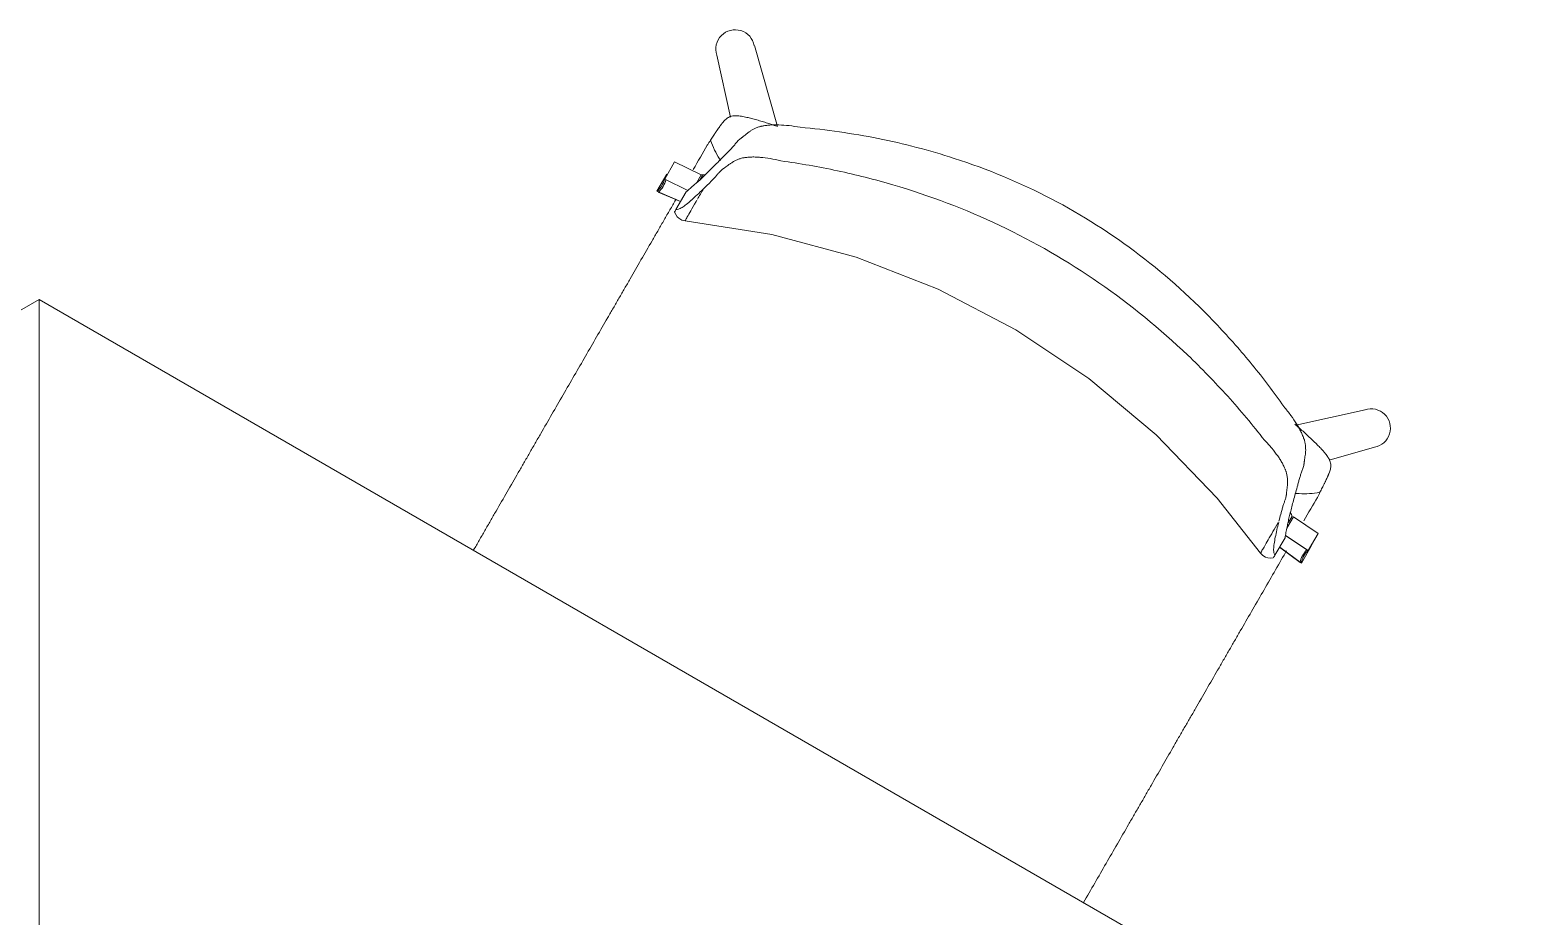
# Model space of a CAD drawing. Header units: millimetres. Extents: x 79795 to 317870, y -36033 to 97293.
# Drawn here: x 214522 to 215524, y 20067 to 20664 of the extents above; entities that cross this region are included whole.
import ezdxf

# ---------------------------------------------------------------- set-up
doc = ezdxf.new("R2010")
doc.units = ezdxf.units.MM
doc.header["$MEASUREMENT"] = 0
doc.layers.add('I-FURN', color=8, linetype='CONTINUOUS', lineweight=9)

msp = doc.modelspace()

# ---------------------------------------------------------------- linework, layer by layer
at = {"layer": 'I-FURN'}
for p, q in [((215025.5, 20598.7), (215010, 20653.2)), ((214984.7, 20646.8), (214994, 20605)), ((214949.6, 20563.3), (214956.2, 20574.9)), ((214956.2, 20574.9), (214974.1, 20566.1)), ((214951.1, 20566.6), (214944.4, 20555.1)), ((214965.2, 20555.7), (214949.6, 20563.3)), ((214974.1, 20566.1), (214971.2, 20561)), ((214975, 20565.7), (214973.5, 20563)), ((214944.4, 20555.1), (214960.3, 20548.3)), ((214945.3, 20554.6), (214960.3, 20548.2)), ((214957.2, 20542.9), (214964, 20554.7)), ((214956.2, 20541.1), (214957, 20539.4)), ((214957, 20539.4), (214958.1, 20537.9)), ((214958.1, 20537.9), (214959.2, 20536.9)), ((214959.2, 20536.9), (214961.2, 20535.7)), ((214961.2, 20535.7), (214963.3, 20535.2)), ((214963.3, 20535.2), (215021.7, 20526)), ((215021.7, 20526), (215078.7, 20510.6)), ((215078.7, 20510.6), (215133.8, 20489.1)), ((215133.8, 20489.1), (215186.2, 20461.8)), ((214528.1, 20482.2), (213532.2, 19907.2)), ((214528.2, 19372.2), (214528.1, 20482.2)), ((215524.1, 19907.2), (214528.1, 20482.2)), ((214528.1, 20482.2), (214528.2, 19372.2)), ((215186.2, 20461.8), (215235.4, 20429)), ((215235.4, 20429), (215280.8, 20391)), ((215421.5, 20407.9), (215374.9, 20397.5)), ((215280.8, 20391), (215321.8, 20348.4)), ((215397.3, 20373.9), (215427.9, 20382.6)), ((215321.8, 20348.4), (215351.1, 20311.3)), ((215368.8, 20328.1), (215373.3, 20335.7)), ((215370, 20332), (215372.4, 20336.2)), ((215373.3, 20335.7), (215389.8, 20324.6)), ((215360.8, 20309.9), (215367.6, 20321.7)), ((215383.1, 20313), (215367.9, 20323.3)), ((215382.3, 20313.5), (215367.9, 20323.2)), ((215389.8, 20324.6), (215383.1, 20313)), ((215352.6, 20309.8), (215351.1, 20311.3)), ((215354.5, 20308.6), (215352.6, 20309.8)), ((215356, 20308.2), (215354.5, 20308.6)), ((215357.9, 20307.9), (215356, 20308.2)), ((215359.7, 20308.1), (215357.9, 20307.9)), ((215363.9, 20315.3), (215377.7, 20304.9)), ((215364, 20315.4), (215378.6, 20304.5)), ((215378.6, 20304.5), (215385.2, 20316))]:
    msp.add_line(p, q, dxfattribs=at)
for centre, start, end in [((214997.1, 20650.8), 10.4176, 198.0338), ((215425.5, 20395.5), 280.3941, 108.0104)]:
    msp.add_arc(centre, 13.1, start, end, dxfattribs=at)
for centre, start_param, end_param in [((214932.8, 20568), 5.960696, 6.540192), ((214933.7, 20567.5), 5.960696, 6.540192), ((215402.2, 20312.4), 3.380441, 3.464082), ((215394.7, 20301.3), 2.884586, 3.464082), ((215395.5, 20300.9), 2.884586, 3.464082)]:
    msp.add_ellipse(centre, major_axis=(15.1, -8.7), ratio=0.978487, start_param=start_param, end_param=end_param, dxfattribs=at)
for points, knots in [([(214969.7, 20559.7), (214971.2, 20560.9), (214973.8, 20563.2), (214977.5, 20566.8), (214980.5, 20569.8), (214983.7, 20572.9), (214986.9, 20576.2), (214989.9, 20579.2), (214992.3, 20581.6), (214993.9, 20583.2), (214995.1, 20584.5), (214996.2, 20585.8), (214997.3, 20587.1), (214998.5, 20588.5), (214999.4, 20589.5), (215000.3, 20590.3), (215001, 20590.9), (215001.4, 20591.2), (215001.8, 20591.4), (215002.1, 20591.7), (215002.5, 20592), (215003.3, 20592.6), (215004.4, 20593.5), (215005.8, 20594.6), (215007.3, 20595.7), (215009, 20596.7), (215010.8, 20597.7), (215012.5, 20598.3), (215013.9, 20598.7), (215014.6, 20598.9), (215015.2, 20599), (215015.9, 20599.1), (215016.7, 20599.3), (215018.2, 20599.5), (215020.5, 20599.7), (215023.5, 20599.9), (215027.6, 20599.8), (215033.3, 20599.4), (215038.3, 20598.7), (215040.9, 20598.2)], [0, 0, 0, 0, 0.142857, 0.214286, 0.285714, 0.357143, 0.428571, 0.5, 0.535714, 0.571429, 0.589286, 0.607143, 0.642857, 0.660714, 0.678571, 0.696429, 0.705357, 0.709821, 0.714286, 0.71875, 0.723214, 0.732143, 0.75, 0.767857, 0.785714, 0.803571, 0.821429, 0.839286, 0.848214, 0.852679, 0.857143, 0.861607, 0.866071, 0.875, 0.892857, 0.910714, 0.928571, 0.964286, 1, 1, 1, 1]), ([(214980.4, 20589.5), (214981, 20590.4), (214981.9, 20591.8), (214983, 20593.4), (214983.6, 20594.3), (214984.1, 20595), (214984.5, 20595.7), (214985.1, 20596.5), (214985.8, 20597.5), (214986.5, 20598.5), (214987, 20599.2), (214987.3, 20599.7), (214987.6, 20600), (214987.8, 20600.3), (214988.1, 20600.7), (214988.7, 20601.4), (214989.5, 20602.3), (214990.4, 20603.3), (214991.4, 20604.2), (214992.6, 20604.9), (214993.9, 20605.5), (214995.2, 20605.8), (214996.3, 20605.9), (214997.1, 20606), (214997.9, 20606), (214999, 20605.9), (215000.5, 20605.7), (215002.2, 20605.5), (215004.1, 20605.1), (215005.8, 20604.7), (215007.4, 20604.3), (215009, 20603.9), (215010.7, 20603.4), (215012.5, 20602.9), (215014.9, 20602.2), (215019.3, 20600.9), (215022.9, 20599.7), (215025.2, 20598.9)], [0, 0, 0, 0, 0.0625, 0.09375, 0.109375, 0.125, 0.140625, 0.15625, 0.1875, 0.21875, 0.234375, 0.242188, 0.25, 0.257812, 0.265625, 0.28125, 0.3125, 0.34375, 0.375, 0.40625, 0.4375, 0.46875, 0.484375, 0.5, 0.515625, 0.53125, 0.5625, 0.59375, 0.625, 0.65625, 0.6875, 0.71875, 0.75, 0.78125, 0.8125, 0.875, 1, 1, 1, 1]), ([(215040.9, 20598.2), (215058.6, 20596.6), (215093.6, 20591.6), (215150.8, 20576.8), (215210.9, 20551.9), (215270.8, 20513.7), (215314.6, 20474), (215345.8, 20438.5), (215360, 20419.7), (215366.8, 20410)], [-1, -1, -1, -1, -0.863636, -0.727273, -0.545455, -0.363636, -0.181818, -0.090909, 0, 0, 0, 0]), ([(214980.4, 20589.5), (214981.3, 20587.2), (214983.1, 20582.8), (214985.6, 20578.4), (214987, 20576.3), (214987.2, 20575.9)], [0, 0, 0, 0, 0.02777778, 0.05555556, 0.06066679, 0.06066679, 0.06066679, 0.06066679]), ([(215027.9, 20575.6), (215025.4, 20576.2), (215020.6, 20577.2), (215015.2, 20577.9), (215011.2, 20578.2), (215008.3, 20578.2), (215006.1, 20578.1), (215004.6, 20577.9), (215003.8, 20577.8), (215003.2, 20577.7), (215002.6, 20577.6), (215001.8, 20577.5), (215000.5, 20577.1), (214998.8, 20576.5), (214996.9, 20575.6), (214995.2, 20574.6), (214993.6, 20573.6), (214992.2, 20572.5), (214991.1, 20571.7), (214990.3, 20571.1), (214989.9, 20570.8), (214989.5, 20570.6), (214989.2, 20570.4), (214988.8, 20570.1), (214988.2, 20569.6), (214987.4, 20568.9), (214986.5, 20568), (214985.5, 20566.9), (214984.6, 20565.7), (214983.6, 20564.6), (214982.8, 20563.7), (214981.9, 20562.8), (214980.7, 20561.7), (214978.7, 20559.6), (214976.9, 20557.9), (214975.8, 20556.8)], [0, 0, 0, 0, 0.0625, 0.125, 0.15625, 0.1875, 0.21875, 0.234375, 0.242188, 0.25, 0.257812, 0.265625, 0.28125, 0.3125, 0.34375, 0.375, 0.40625, 0.4375, 0.46875, 0.484375, 0.492188, 0.5, 0.507812, 0.515625, 0.53125, 0.5625, 0.59375, 0.625, 0.6875, 0.71875, 0.75, 0.78125, 0.8125, 0.875, 1, 1, 1, 1]), ([(215353.7, 20387.4), (215345.8, 20397.6), (215329.3, 20417.3), (215293.4, 20454.3), (215243.4, 20495.1), (215176.3, 20533.9), (215116, 20556.8), (215066, 20569.4), (215040.7, 20573.8), (215027.9, 20575.6)], [-1, -1, -1, -1, -0.9, -0.8, -0.6, -0.4, -0.2, -0.1, 0, 0, 0, 0]), ([(214976.9, 20566.3), (214976.4, 20566.3), (214975.5, 20566.2), (214974.6, 20566.1), (214974.1, 20566.1)], [-0.5281276, -0.5281276, -0.5281276, -0.5281276, -0.3333333, -0.1258677, -0.1258677, -0.1258677, -0.1258677]), ([(214820.6, 20313), (214820.7, 20313.2), (214822, 20315.4), (214824.6, 20319.9), (214828.4, 20326.5), (214832.2, 20333.1), (214837.2, 20341.8), (214843.5, 20352.6), (214849.7, 20363.4), (214854.7, 20372.1), (214858.5, 20378.7), (214862.3, 20385.3), (214867.4, 20394.1), (214873.6, 20404.9), (214881.1, 20417.9), (214888.7, 20431), (214896.3, 20444.1), (214903.7, 20457), (214909.9, 20467.8), (214915, 20476.5), (214918.8, 20483.1), (214922.6, 20489.6), (214927.5, 20498.2), (214933.6, 20508.8), (214939.8, 20519.5), (214944.9, 20528.3), (214948.7, 20535), (214952.6, 20541.7), (214955.5, 20546.6), (214957, 20549.3), (214957.3, 20549.7)], [-0.7511307, -0.7511307, -0.7511307, -0.7511307, -0.75, -0.7321429, -0.7142857, -0.6964286, -0.6785714, -0.6428571, -0.6071429, -0.5892857, -0.5714286, -0.5535714, -0.5357143, -0.5, -0.4642857, -0.4285714, -0.3928571, -0.3571429, -0.3214286, -0.3035714, -0.2857143, -0.2678571, -0.25, -0.2142857, -0.1785714, -0.1607143, -0.1428571, -0.125, -0.1071429, -0.103619, -0.103619, -0.103619, -0.103619]), ([(214967.4, 20549), (214966.3, 20548), (214964, 20546.1), (214961.2, 20544.1), (214958.8, 20543), (214957.7, 20542.8), (214957.2, 20542.9)], [0.3398173, 0.3398173, 0.3398173, 0.3398173, 0.5, 0.6666667, 0.8333333, 1, 1, 1, 1]), ([(214963.3, 20535.2), (214963.3, 20535.2), (214963.3, 20535.3), (214963.6, 20535.7), (214964.1, 20536.5), (214965, 20538.2), (214967.1, 20541.7), (214969.4, 20545.8), (214971.1, 20548.8), (214971.3, 20549)], [0.3374293, 0.3374293, 0.3374293, 0.3374293, 0.3888889, 0.4444444, 0.5138889, 0.5833333, 0.7222222, 0.8611111, 0.8747472, 0.8747472, 0.8747472, 0.8747472]), ([(215366.8, 20410), (215368.5, 20408), (215371.7, 20404), (215374.9, 20399.3), (215377, 20395.7), (215378.3, 20393.1), (215379.3, 20391), (215379.9, 20389.6), (215380.1, 20388.8), (215380.4, 20388.2), (215380.6, 20387.6), (215380.8, 20386.8), (215381.1, 20385.5), (215381.4, 20383.7), (215381.5, 20381.7), (215381.5, 20379.7), (215381.3, 20377.9), (215381, 20376.1), (215380.8, 20374.7), (215380.7, 20373.7), (215380.6, 20373.2), (215380.5, 20372.8), (215380.5, 20372.4), (215380.4, 20371.8), (215380.3, 20370.9), (215380, 20369.7), (215379.6, 20368.4), (215379.1, 20366.7), (215378.4, 20365.1), (215377.9, 20363.5), (215377.5, 20362.2), (215377.1, 20360.9), (215376.7, 20359.3), (215375.9, 20356.3), (215374.8, 20352.3), (215373.6, 20347.8), (215372.4, 20343.6), (215371.4, 20339.5), (215370.4, 20335.7), (215369.6, 20332.2), (215369.2, 20330.1), (215369, 20329.1)], [0, 0, 0, 0, 0.035714, 0.071429, 0.089286, 0.107143, 0.125, 0.133929, 0.138393, 0.142857, 0.147321, 0.151786, 0.160714, 0.178571, 0.196429, 0.214286, 0.232143, 0.25, 0.267857, 0.276786, 0.28125, 0.285714, 0.290179, 0.294643, 0.303571, 0.321429, 0.339286, 0.357143, 0.392857, 0.410714, 0.428571, 0.446429, 0.464286, 0.5, 0.571429, 0.642857, 0.714286, 0.785714, 0.857143, 0.928571, 1, 1, 1, 1]), ([(215363.5, 20332.9), (215363.9, 20334.5), (215364.5, 20336.8), (215365.3, 20339.6), (215365.7, 20341.2), (215366, 20342.4), (215366.4, 20343.6), (215366.9, 20345), (215367.4, 20346.4), (215367.9, 20347.8), (215368.2, 20349), (215368.4, 20350.1), (215368.5, 20350.9), (215368.6, 20351.4), (215368.6, 20351.7), (215368.6, 20352.1), (215368.7, 20352.7), (215368.8, 20353.6), (215369, 20355), (215369.2, 20356.8), (215369.3, 20358.6), (215369.3, 20360.6), (215369.1, 20362.7), (215368.8, 20364.5), (215368.4, 20365.8), (215368.2, 20366.5), (215368, 20367.1), (215367.7, 20367.7), (215367.4, 20368.4), (215366.8, 20369.8), (215365.8, 20371.8), (215364.4, 20374.3), (215362.1, 20377.6), (215358.8, 20382), (215355.5, 20385.6), (215353.7, 20387.4)], [0, 0, 0, 0, 0.125, 0.1875, 0.21875, 0.25, 0.28125, 0.3125, 0.375, 0.40625, 0.4375, 0.46875, 0.484375, 0.492188, 0.5, 0.507812, 0.515625, 0.53125, 0.5625, 0.59375, 0.625, 0.65625, 0.6875, 0.71875, 0.734375, 0.742188, 0.75, 0.757812, 0.765625, 0.78125, 0.8125, 0.84375, 0.875, 0.9375, 1, 1, 1, 1]), ([(215377, 20395.8), (215378.7, 20394.3), (215381.6, 20391.7), (215384.9, 20388.6), (215386.7, 20386.8), (215388.1, 20385.5), (215389.3, 20384.3), (215390.5, 20383.1), (215391.6, 20382), (215392.9, 20380.6), (215394.1, 20379.2), (215395.2, 20377.8), (215396.1, 20376.7), (215396.7, 20375.7), (215397.1, 20375), (215397.5, 20374.3), (215397.9, 20373.3), (215398.3, 20372), (215398.5, 20370.6), (215398.4, 20369.2), (215398.2, 20367.9), (215397.8, 20366.6), (215397.4, 20365.4), (215397, 20364.6), (215396.8, 20364.1), (215396.7, 20363.8), (215396.5, 20363.4), (215396.3, 20362.9), (215395.9, 20362.1), (215395.4, 20361), (215394.9, 20359.9), (215394.5, 20359), (215394.1, 20358.3), (215393.7, 20357.5), (215393.3, 20356.5), (215392.4, 20354.8), (215391.6, 20353.3), (215391.1, 20352.3)], [0, 0, 0, 0, 0.125, 0.1875, 0.21875, 0.25, 0.28125, 0.3125, 0.34375, 0.375, 0.40625, 0.4375, 0.46875, 0.484375, 0.5, 0.515625, 0.53125, 0.5625, 0.59375, 0.625, 0.65625, 0.6875, 0.71875, 0.734375, 0.742188, 0.75, 0.757812, 0.765625, 0.78125, 0.8125, 0.84375, 0.859375, 0.875, 0.890625, 0.90625, 0.9375, 1, 1, 1, 1]), ([(215374.5, 20351.6), (215375.4, 20351.5), (215378.5, 20351.3), (215384, 20351.3), (215388.7, 20351.9), (215391.1, 20352.3)], [0.93303317, 0.93303317, 0.93303317, 0.93303317, 0.94444444, 0.97222222, 1, 1, 1, 1]), ([(215372.4, 20336.1), (215372.2, 20336.5), (215371.9, 20337.4), (215371.5, 20338.3), (215371.2, 20338.7)], [-0.8810546, -0.8810546, -0.8810546, -0.8810546, -0.6666667, -0.4718724, -0.4718724, -0.4718724, -0.4718724]), ([(215363, 20332), (215361.7, 20329.7), (215359.2, 20325.4), (215356.1, 20320.1), (215353.8, 20316), (215352.4, 20313.7), (215351.7, 20312.5), (215351.4, 20311.8), (215351.1, 20311.4), (215351, 20311.3), (215351.1, 20311.3)], [0.0135413, 0.0135413, 0.0135413, 0.0135413, 0.1111111, 0.2222222, 0.3333333, 0.4444444, 0.5, 0.5555556, 0.6111111, 0.6625707, 0.6625707, 0.6625707, 0.6625707]), ([(215360.8, 20309.9), (215360.5, 20310.3), (215360.1, 20311.3), (215359.8, 20313.9), (215360.2, 20317.5), (215361, 20321.9), (215362, 20326.7), (215362.8, 20330.3), (215363.3, 20331.9)], [0, 0, 0, 0, 0.1666667, 0.3333333, 0.5, 0.6666667, 0.8333333, 0.9738131, 0.9738131, 0.9738131, 0.9738131]), ([(215368.6, 20312.8), (215368.3, 20312.4), (215365.6, 20307.7), (215360.2, 20298.3), (215352.5, 20285), (215344.9, 20271.9), (215338.7, 20261.1), (215333.7, 20252.4), (215329.8, 20245.7), (215326, 20239.1), (215320.9, 20230.3), (215314.7, 20219.5), (215308.5, 20208.8), (215303.5, 20200.1), (215299.7, 20193.6), (215295.9, 20187), (215290.9, 20178.4), (215284.8, 20167.7), (215278.6, 20157), (215273.6, 20148.3), (215269.8, 20141.7), (215265.9, 20135.1), (215260.9, 20126.3), (215254.6, 20115.4), (215247, 20102.3), (215239.4, 20089), (215234.2, 20080.2), (215231.7, 20075.7), (215231.6, 20075.7)], [-0.896036, -0.896036, -0.896036, -0.896036, -0.8928571, -0.8571429, -0.8214286, -0.7857143, -0.75, -0.7321429, -0.7142857, -0.6964286, -0.6785714, -0.6428571, -0.6071429, -0.5892857, -0.5714286, -0.5535714, -0.5357143, -0.5, -0.4642857, -0.4464286, -0.4285714, -0.4107143, -0.3928571, -0.3571429, -0.3214286, -0.2857143, -0.25, -0.2493139, -0.2493139, -0.2493139, -0.2493139])]:
    msp.add_open_spline(points, degree=3, knots=knots, dxfattribs=at)
for points in [[(214978.3, 20586.2), (214978.7, 20586.8), (214979.4, 20587.9), (214980.1, 20588.9), (214980.4, 20589.5)], [(214968.8, 20569.8), (214972.1, 20575.4), (214975.3, 20580.9), (214978.3, 20586.2)], [(214964, 20554.7), (214964.9, 20555.4), (214966.7, 20557), (214968.7, 20558.7), (214969.7, 20559.7)], [(214975.8, 20556.8), (214974.3, 20555.3), (214971.4, 20552.5), (214968.8, 20550.2), (214967.6, 20549.2)], [(214971.7, 20549.8), (214972.9, 20551.8), (214974.3, 20554.2), (214975.8, 20556.8)], [(214957.2, 20542.9), (214956.9, 20542.4), (214956.5, 20541.7), (214956.2, 20541.1), (214956.1, 20541), (214956.4, 20541.4), (214956.6, 20541.8)], [(215377, 20395.8), (215376, 20396.7), (215375.1, 20397.5), (215374.1, 20398.3)], [(215374.2, 20398.2), (215375.1, 20397.4), (215376, 20396.6), (215377, 20395.8)], [(215389.4, 20348.9), (215386.4, 20343.8), (215383.4, 20338.5), (215380.2, 20333)], [(215391.1, 20352.3), (215390.9, 20351.8), (215390.3, 20350.6), (215389.7, 20349.5), (215389.4, 20348.9)], [(215369, 20329.1), (215368.7, 20327.7), (215368.2, 20325.2), (215367.8, 20322.8), (215367.6, 20321.7)], [(215360.1, 20308.8), (215359.9, 20308.4), (215359.7, 20308), (215359.7, 20308.1), (215360.1, 20308.7), (215360.5, 20309.4), (215360.8, 20309.9)]]:
    msp.add_open_spline(points, degree=3, dxfattribs=at)

doc.saveas('drawing.dxf')
